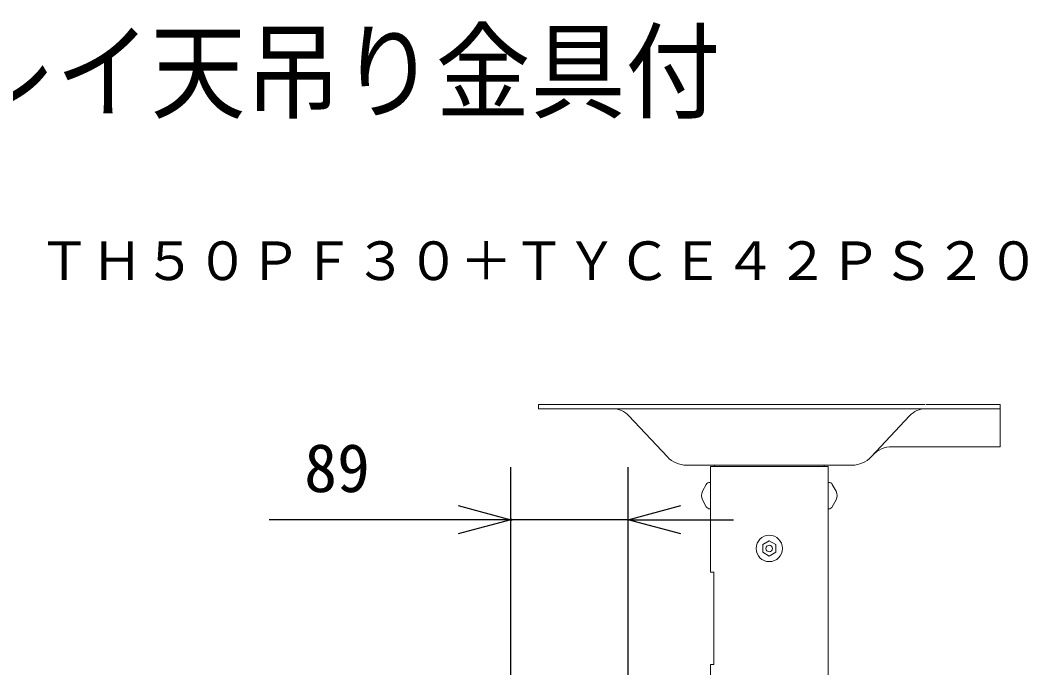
# Model space of a CAD drawing. Units: millimetres, scale not verified. Extents: x -63 to 62, y -57 to 57.
# Drawn here: x 17.15 to 55.36, y 32.24 to 56.78 of the extents above; entities that cross this region are included whole.
import ezdxf
from ezdxf.enums import TextEntityAlignment as Align

# ---------------------------------------------------------------- set-up
doc = ezdxf.new("R2010")
doc.units = ezdxf.units.MM
doc.header["$LTSCALE"] = 0.125
doc.header["$PDMODE"] = 32
doc.header["$PDSIZE"] = 0.0625
for name, color, linetype in [('0-0_0', 7, 'Continuous'), ('0-2_MOJI1', 7, 'Continuous'), ('0-3_TOUROKU', 7, 'Continuous'), ('0-4_DEFPOINTS', 7, 'Continuous'), ('0-6_SUNPO', 7, 'Continuous')]:
    doc.layers.add(name, color=color, linetype=linetype)
doc.layers.add('0-5_GAIKEI', color=1, linetype='Continuous', lineweight=18)
doc.styles.add('ＭＳ ゴシック', font='')
doc.styles.get('ＭＳ ゴシック').set_extended_font_data('MS Gothic')

# ---------------------------------------------------------------- blocks, each defined once
blk = doc.blocks.new('_OPEN30')
at = {"layer": '0-0_0'}
blk.add_line((0, 0), (-1, 0), dxfattribs=at)
blk.add_lwpolyline([(-1, 0.26795), (0, 0), (-1, -0.26795)], dxfattribs=at)
blk = doc.blocks.new('D6')
at = {"layer": '0-4_DEFPOINTS'}
for p in [(35.6082, 40.5164), (35.6082, 32.5229), (40.0582, 32.5229)]:
    blk.add_point(p, dxfattribs=at)
at = {"layer": '0-6_SUNPO'}
for p, q in [((35.6082, 34.5229), (35.6082, 42.5164)), ((40.0582, 34.5229), (40.0582, 42.5164)), ((33.6082, 40.5164), (26.4416, 40.5164)), ((40.0582, 40.5164), (35.6082, 40.5164)), ((42.0582, 40.5164), (44.0582, 40.5164))]:
    blk.add_line(p, q, dxfattribs=at)
at = {"layer": '0-6_SUNPO', "xscale": 2, "yscale": 2}
blk.add_blockref('_OPEN30', (35.6082, 40.5164), dxfattribs=at)
at = {"layer": '0-6_SUNPO', "xscale": 2, "yscale": 2, "rotation": 180}
blk.add_blockref('_OPEN30', (40.0582, 40.5164), dxfattribs=at)
at = {"layer": '0-6_SUNPO', "style": 'ＭＳ ゴシック'}
blk.add_text('89', height=1.833, dxfattribs=at).set_placement((27.7749, 41.0164), align=Align.BOTTOM_LEFT)

msp = doc.modelspace()

# ---------------------------------------------------------------- linework, layer by layer
at = {"layer": '0-5_GAIKEI'}
for p, q in [((36.8017, 42.2219), (36.8017, 42.0619)), ((36.8017, 42.2219), (51.4542, 42.2219)), ((36.8017, 42.0619), (54.3017, 42.0619)), ((51.4858, 42.2219), (54.3017, 42.2219)), ((54.3017, 42.2219), (54.3017, 40.6219)), ((41.6858, 40.2391), (40.2312, 41.7955)), ((49.4176, 40.2391), (50.8721, 41.7955)), ((50.2095, 40.6219), (54.3017, 40.6219)), ((42.4164, 39.9219), (48.687, 39.9219)), ((43.3242, 39.867), (43.3242, 35.867)), ((47.7792, 39.867), (43.3242, 39.867)), ((43.4767, 39.9219), (43.4767, 39.867)), ((47.6267, 39.9219), (47.6267, 39.867)), ((47.7792, 39.867), (47.7792, 30.4625)), ((43.1619, 39.1888), (43.0217, 38.9321)), ((43.3242, 39.267), (43.2936, 39.267)), ((47.7792, 39.267), (47.8098, 39.267)), ((47.9414, 39.1888), (48.0816, 38.9321)), ((43.1619, 38.3451), (43.0217, 38.6019)), ((47.9414, 38.3451), (48.0816, 38.6019)), ((43.3242, 38.267), (43.2936, 38.267)), ((47.7792, 38.267), (47.8098, 38.267)), ((45.3017, 36.9113), (45.3017, 36.6226)), ((45.8017, 36.9113), (45.8017, 36.6226)), ((45.3017, 36.6226), (45.5517, 36.4783)), ((45.5517, 36.4783), (45.8017, 36.6226)), ((43.4542, 35.867), (43.3242, 35.867)), ((43.4542, 32.367), (43.4542, 35.867)), ((43.4542, 32.367), (43.3242, 32.367)), ((43.3242, 32.367), (43.3242, 31.2844))]:
    msp.add_line(p, q, dxfattribs=at)
msp.add_lwpolyline([(45.3017, 36.9113), (45.5517, 37.0556), (45.8017, 36.9113)], dxfattribs=at)
for radius in [0.5, 0.125]:
    msp.add_circle((45.5517, 36.767), radius, dxfattribs=at)
for centre, radius, start, end in [((39.6175, 41.2219), 0.84, 43.0632, 90), ((51.4858, 41.2219), 0.84, 90, 136.9368), ((50.2095, 39.6219), 1, 90, 136.9368), ((42.4164, 40.9219), 1, 223.0632, 270), ((48.687, 40.9219), 1, 270, 316.9368), ((43.2936, 39.117), 0.15, 90, 151.37136), ((47.8098, 39.117), 0.15, 28.62864, 90), ((43.3242, 38.767), 0.3446, 151.37136, 208.62864), ((47.7792, 38.767), 0.3446, 331.37136, 28.62864), ((43.2936, 38.417), 0.15, 208.62864, 270), ((47.8098, 38.417), 0.15, 270, 331.37136)]:
    msp.add_arc(centre, radius, start, end, dxfattribs=at)

# ---------------------------------------------------------------- block references
at = {"layer": '0-6_SUNPO'}
msp.add_blockref('D6', (0.141, -2.6647), dxfattribs=at)

# ---------------------------------------------------------------- texts
at = {"layer": '0-2_MOJI1', "style": 'ＭＳ ゴシック', "width": 0.9}
msp.add_text('ハイビジョンプラズマディスプレイ天吊り金具付', height=2.933, dxfattribs=at).set_placement((-35.5128, 52.4943), align=Align.BOTTOM_LEFT)
at = {"layer": '0-3_TOUROKU', "style": 'ＭＳ ゴシック'}
msp.add_text('ＴＨ５０ＰＦ３０＋ＴＹＣＥ４２ＰＳ２０', height=1.466, dxfattribs=at).set_placement((17.8204, 46.4943), align=Align.BOTTOM_LEFT)

doc.saveas('drawing.dxf')
